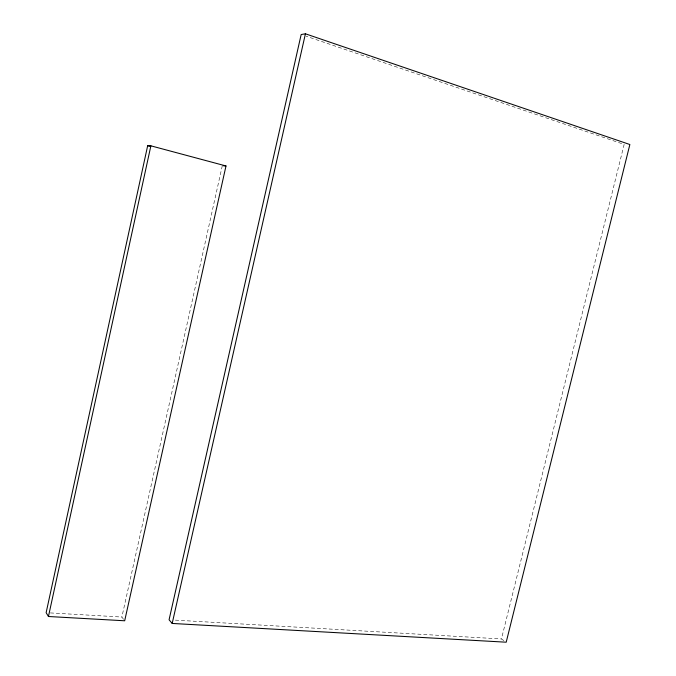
<?xml version="1.0" encoding="UTF-8"?>
<svg xmlns="http://www.w3.org/2000/svg" width="676" height="676" viewBox="0 0 676 676"><rect width="100%" height="100%" fill="white"/><g stroke="black" fill="none" stroke-linecap="round" stroke-linejoin="round"><path stroke-width="0.51" stroke-dasharray="3.38 2.54" d="M123.547 619.284L121.866 617.044L222.303 165.662M503.823 640.578L501.448 638.955L624.151 144.411L306.169 36.225M50.345 612.921L121.866 617.044M175.388 620.137L501.448 638.955"/><path stroke-width="1.01" d="M147.672 145.686L46.137 612.676L48.444 616.504L124.68 620.779L225.995 165.966L150.883 145.83L147.672 145.686L149.683 146.227M48.444 616.504L150.883 145.83M172.186 623.449L305.425 33.8L629.863 144.52L506.206 642.2L172.186 623.449L169.076 619.774L301.166 34.527L305.425 33.8M223.224 165.738L225.995 165.966"/></g></svg>
